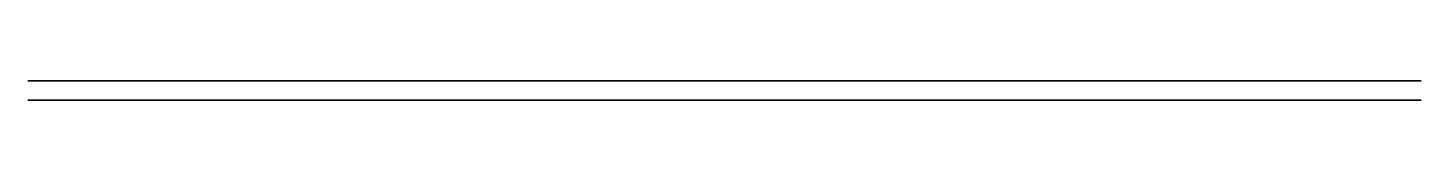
# Model space of a CAD drawing. Extents: x -219 to 0, y -3 to 0.
import ezdxf

# ---------------------------------------------------------------- set-up
doc = ezdxf.new("R2010")
doc.units = 0

msp = doc.modelspace()

# ---------------------------------------------------------------- linework, layer by layer
at = {"layer": 'layer0'}
for points in [[(0, 0, 0), (-219, 0, 0)], [(-219, 0, 0), (-219, 0, 39)], [(-219, 0, 39), (0, 0, 39)], [(0, 0, 39), (0, 0, 0)], [(-219, -3, 0), (0, -3, 0)], [(0, -3, 39), (-219, -3, 39)], [(-219, -3, 39), (-219, -3, 0)], [(0, -3, 0), (0, -3, 39)]]:
    msp.add_polyline3d(points, dxfattribs=at)

doc.saveas('drawing.dxf')
